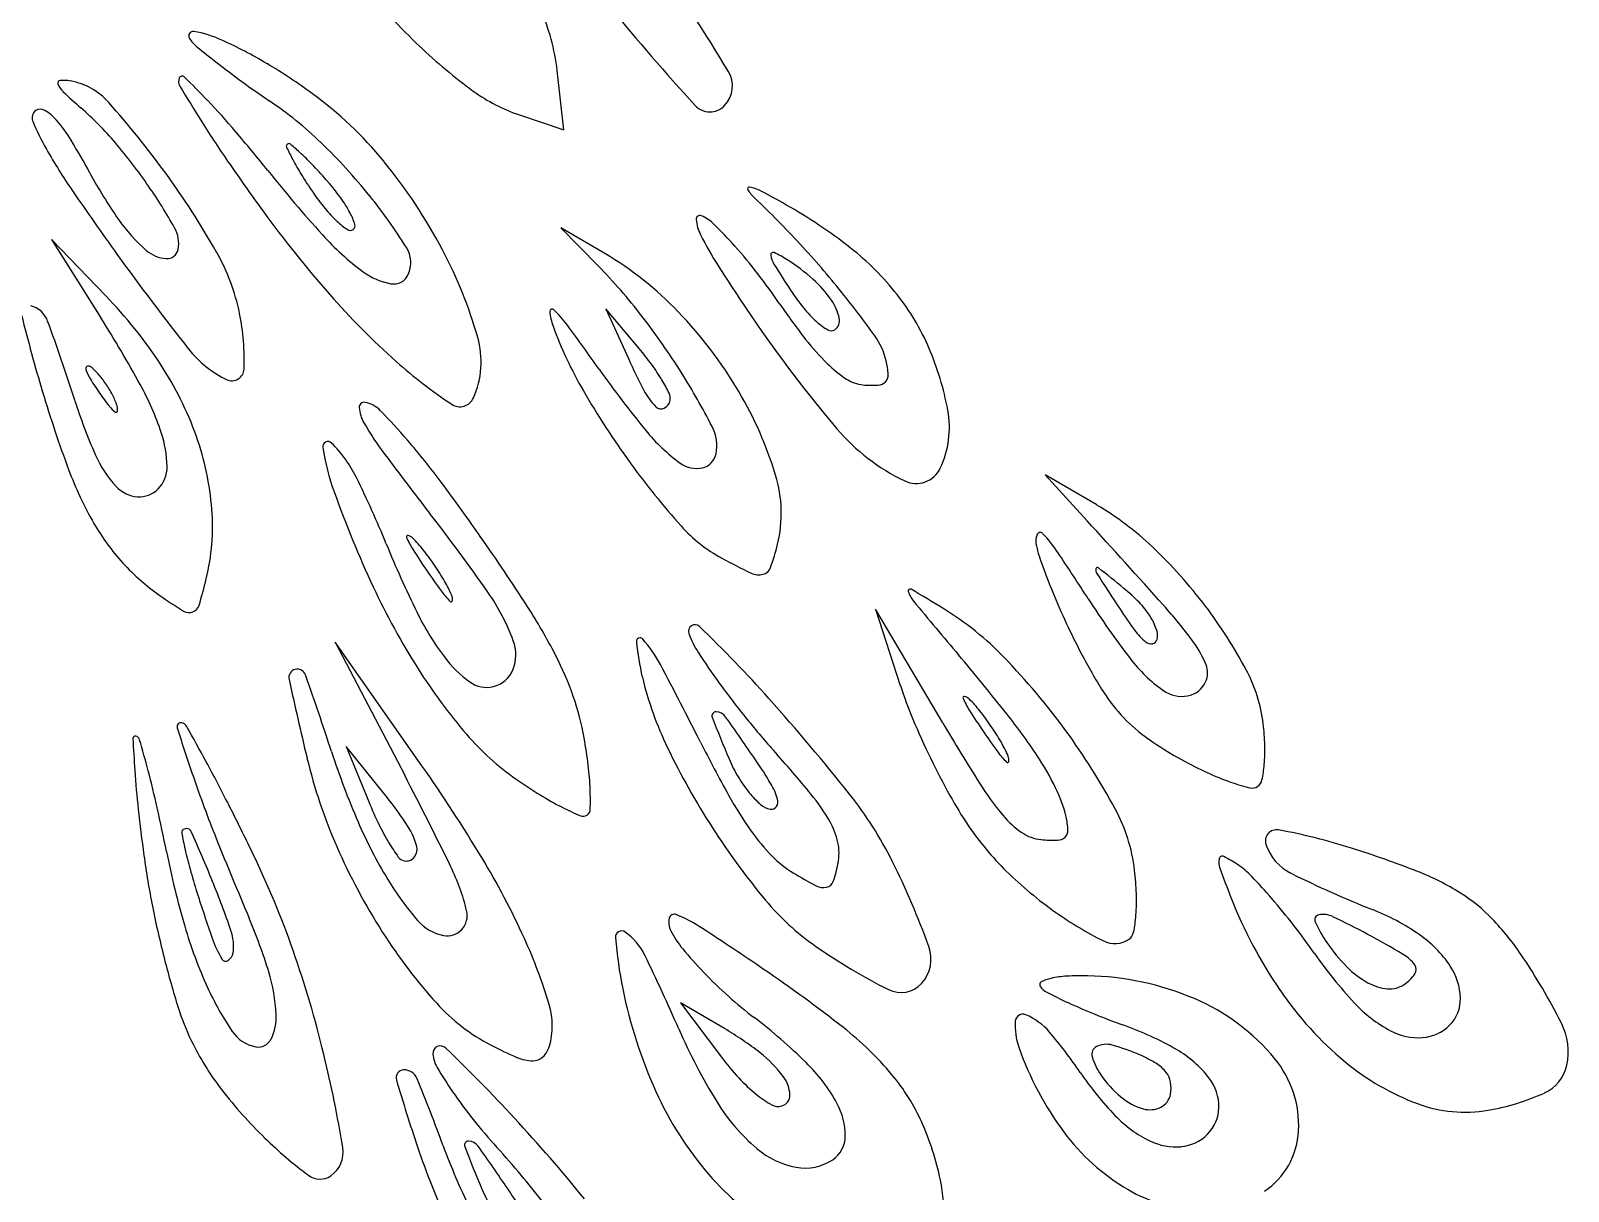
# Model space of a CAD drawing. Header units: millimetres. Extents: x 56222 to 3066687, y -650199 to -121287.
# Drawn here: x 141939.867 to 141944.103, y -185268.675 to -185265.478 of the extents above; entities that cross this region are included whole.
import ezdxf

# ---------------------------------------------------------------- set-up
doc = ezdxf.new("R2010")
doc.units = ezdxf.units.MM
doc.header["$MEASUREMENT"] = 0
doc.layers.add('$TD_AUDIT_GENERATED_(A0BDF17)', color=32, linetype='Continuous', lineweight=30)

msp = doc.modelspace()

# ---------------------------------------------------------------- linework, layer by layer
at = {"layer": '$TD_AUDIT_GENERATED_(A0BDF17)', "linetype": 'Continuous', "lineweight": 25, "ltscale": 2}
for p, q in [((141941.3357, -185265.7507, 0.5173), (141941.3172, -185265.5877, 0.5173)), ((141941.2133, -185265.7098, 0.5173), (141941.3357, -185265.7507, 0.5173)), ((141941.4486, -185266.0921, 0.5173), (141941.3276, -185266.0207, 0.5173)), ((141941.3276, -185266.0207, 0.5173), (141941.4302, -185266.1259, 0.5173)), ((141940.0737, -185266.2081, 0.5173), (141939.9243, -185266.0534, 0.5173)), ((141939.9243, -185266.0534, 0.5173), (141940.0599, -185266.2688, 0.5173)), ((141941.543, -185266.3533, 0.5173), (141941.4514, -185266.244, 0.5173)), ((141941.4514, -185266.244, 0.5173), (141941.5133, -185266.3814, 0.5173)), ((141942.8036, -185266.7847, 0.5173), (141942.6617, -185266.7019, 0.5173)), ((141942.6617, -185266.7019, 0.5173), (141942.7773, -185266.8283, 0.5173)), ((141942.3794, -185267.385, 0.5173), (141942.1944, -185267.0716, 0.5173)), ((141942.1944, -185267.0716, 0.5173), (141942.2625, -185267.2817, 0.5173)), ((141940.9445, -185267.503, 0.5173), (141940.7058, -185267.1625, 0.5173)), ((141940.7058, -185267.1625, 0.5173), (141940.8971, -185267.5295, 0.5173)), ((141940.8385, -185267.5774, 0.5173), (141940.7355, -185267.4501, 0.5173)), ((141940.7355, -185267.4501, 0.5173), (141940.799, -185267.6044, 0.5173)), ((141941.7781, -185268.2273, 0.5173), (141941.6571, -185268.1559, 0.5173)), ((141941.6571, -185268.1559, 0.5173), (141941.7699, -185268.3059, 0.5173))]:
    msp.add_line(p, q, dxfattribs=at)
for centre, radius, start, end in [((141935.9269, -185269.1378, 0.5173), 6.852, 31.18824, 34.28042), ((141942.2456, -185264.149, 0.5173), 1.8951, 219.6061, 226.38), ((141946.2734, -185261.4871, 0.5173), 6.2092, 219.20466, 222.52071), ((141940.744, -185265.6529, 0.5173), 0.5769, 6.4898, 24.027), ((141940.3144, -185265.4922, 0.5173), 0.0124, 79.5162, 214.2697), ((141940.2554, -185265.8107, 0.5173), 0.3364, 65.7732, 79.5162), ((141940.396, -185265.4366, 0.5173), 0.1112, 214.2696, 230.2384), ((141941.8142, -185263.7321, 0.5173), 2.3285, 230.2384, 231.9891), ((141939.8929, -185266.6163, 0.5173), 1.2197, 59.1757, 65.7732), ((141941.9491, -185264.4601, 0.5173), 1.4653, 226.3799, 233.9068), ((141941.802, -185263.7477, 0.5173), 2.3087, 231.9891, 234.1027), ((141939.704, -185266.9329, 0.5173), 1.5885, 53.7634, 59.1757), ((141939.9484, -185265.6221, 0.5173), 0.00708, 94.3317, 201.0377), ((141939.9951, -185265.6042, 0.5173), 0.0571, 201.0377, 226.592), ((141939.9564, -185265.7284, 0.5173), 0.1136, 79.7699, 94.3316), ((141939.9438, -185265.7984, 0.5173), 0.1848, 41.5986, 79.7701), ((141940.2984, -185265.6179, 0.5173), 0.0243, 155.9872, 210.9845), ((141940.284, -185265.6115, 0.5173), 0.00848, 45.6853, 155.9871), ((141938.4732, -185267.4661, 0.5173), 2.6005, 43.6879, 45.6852), ((141942.2881, -185263.0761, 0.5173), 3.1378, 234.1028, 235.7822), ((141941.7213, -185265.6302, 0.5173), 0.0787, 316.4983, 31.1882), ((141941.213, -185264.3166, 0.5173), 1.8295, 226.592, 228.6798), ((141945.2019, -185262.6734, 0.5173), 5.7439, 210.98457, 212.1385), ((141940.0069, -185266.5196, 0.5173), 1.0761, 39.3128, 53.7634), ((141941.3612, -185265.2666, 0.5173), 0.4673, 233.9067, 251.5482), ((141939.8943, -185265.718, 0.5173), 0.0239, 124.2697, 202.9425), ((141939.8939, -185265.7174, 0.5173), 0.0232, 58.8822, 124.2697), ((141939.8367, -185265.8123, 0.5173), 0.134, 40.9305, 58.8821), ((141939.379, -185266.4028, 0.5173), 0.9483, 40.4926, 48.6798), ((141938.1572, -185267.3845, 0.5173), 2.5738, 36.0292, 41.5986), ((141938.8681, -185267.0889, 0.5173), 2.0545, 40.4752, 43.6879), ((141939.9022, -185266.5845, 0.5173), 1.105, 46.2318, 55.7823), ((141941.738, -185265.6461, 0.5173), 0.0556, 222.5207, 316.4983), ((141940.5644, -185265.4344, 0.5173), 0.7516, 202.9425, 209.5015), ((141939.6325, -185265.9893, 0.5173), 0.4042, 31.2472, 40.9306), ((141943.094, -185263.9977, 0.5173), 3.2545, 212.1385, 214.5696), ((141938.1945, -185266.8619, 0.5173), 2.0863, 28.3771, 31.2472), ((141939.008, -185266.7195, 0.5173), 1.436, 34.4935, 40.4926), ((141937.0647, -185268.6278, 0.5173), 4.4251, 38.6652, 40.4752), ((141940.5776, -185265.7959, 0.5173), 0.00666, 124.2697, 205.2842), ((141940.578, -185265.7966, 0.5173), 0.00749, 49.5907, 124.2697), ((141939.9898, -185266.4875, 0.5173), 0.9149, 47.1322, 49.5908), ((141939.6208, -185266.8783, 0.5173), 1.5118, 38.6814, 46.2319), ((141941.2694, -185265.0355, 0.5173), 1.5616, 209.5016, 214.4493), ((141941.3298, -185265.4406, 0.5173), 0.8386, 205.2843, 207.9019), ((141941.202, -185265.5083, 0.5173), 0.6939, 207.9019, 211.8696), ((141940.1165, -185266.351, 0.5173), 0.7286, 43.2944, 47.1322), ((141941.2093, -185265.2333, 0.5173), 1.3403, 208.3771, 214.8028), ((141938.3788, -185267.2233, 0.5173), 2.2998, 29.5897, 36.0291), ((141945.2773, -185262.4932, 0.5173), 5.9059, 214.56968, 216.12581), ((141943.6174, -185263.3846, 0.5173), 3.967, 218.6652, 222.0238), ((141941.7663, -185265.1574, 0.5173), 1.3584, 211.8695, 214.2697), ((141939.6348, -185266.8049, 0.5173), 1.3906, 40.9285, 43.2945), ((141939.7012, -185266.77, 0.5173), 1.4712, 27.8821, 39.3128), ((141947.476, -185260.7779, 0.5173), 9.0881, 214.44931, 215.79368), ((141938.9111, -185266.7861, 0.5173), 1.5536, 29.5149, 34.4935), ((141940.1787, -185266.3333, 0.5173), 0.6706, 36.0539, 40.9285), ((141941.846, -185265.9132, 0.5173), 0.00469, 78.0015, 212.684), ((141941.9487, -185265.8473, 0.5173), 0.1268, 212.6843, 226.4106), ((141941.8208, -185266.0319, 0.5173), 0.126, 62.3237, 78.0016), ((141940.733, -185268.1059, 0.5173), 2.468, 60.5228, 62.3237), ((141941.1902, -185265.55, 0.5173), 0.6613, 214.2697, 219.203), ((141940.4482, -185266.1371, 0.5173), 0.3373, 27.9019, 36.0539), ((141939.6133, -185266.8842, 0.5173), 1.5214, 32.1245, 38.6815), ((141939.9373, -185267.9603, 0.5173), 2.7906, 42.7522, 46.4106), ((141941.2524, -185267.187, 0.5173), 1.4125, 51.8685, 60.5229), ((141940.4843, -185265.7373, 0.5173), 0.4573, 214.8028, 229.131), ((141943.1839, -185264.0211, 0.5173), 3.3143, 216.1258, 221.1998), ((141940.9496, -185265.7462, 0.5173), 0.3508, 219.203, 227.1323), ((141940.8716, -185265.8303, 0.5173), 0.2361, 227.1322, 235.9489), ((141940.5586, -185266.0786, 0.5173), 0.2123, 18.4114, 27.9019), ((141941.7104, -185265.9975, 0.5173), 0.0103, 67.1423, 185.6195), ((141941.819, -185265.9868, 0.5173), 0.1195, 185.6196, 206.5689), ((141941.6704, -185266.0922, 0.5173), 0.1132, 45.3042, 67.1423), ((141940.1864, -185266.0641, 0.5173), 0.0881, 349.2698, 29.5149), ((141941.2325, -185265.5338, 0.5173), 0.7566, 222.0239, 233.4856), ((141940.7473, -185266.0142, 0.5173), 0.0142, 235.9487, 304.2695), ((141940.7482, -185266.0155, 0.5173), 0.0125, 304.2696, 18.4113), ((141942.5433, -185265.6246, 0.5173), 0.9293, 206.5689, 212.7269), ((141940.8459, -185266.9255, 0.5173), 1.2854, 41.6257, 45.3042), ((141940.2466, -185266.012, 0.5173), 0.0941, 229.131, 266.1682), ((141940.2424, -185266.0747, 0.5173), 0.0312, 266.1683, 349.2696), ((141939.8769, -185266.3726, 0.5173), 0.5771, 11.5932, 29.5896), ((141940.8345, -185266.1174, 0.5173), 0.0793, 335.9871, 32.1246), ((141939.9051, -185266.6621, 0.5173), 1.2404, 15.8713, 27.8821), ((141940.728, -185267.0303, 0.5173), 1.4432, 37.7159, 41.6256), ((141941.912, -185266.0951, 0.5173), 0.0063, 65.5253, 186.2896), ((141941.7926, -185266.3575, 0.5173), 0.2946, 57.5236, 65.5253), ((141940.0478, -185267.8582, 0.5173), 2.6401, 38.9385, 42.7522), ((141941.6499, -185266.6806, 0.5173), 0.7687, 38.2221, 51.8685), ((141946.2006, -185261.6975, 0.5173), 7.5158, 215.79367, 218.29487), ((141940.2821, -185267.2457, 0.5173), 1.6038, 37.7379, 44.2857), ((141940.97, -185266.9028, 0.5173), 0.9414, 43.6933, 59.4463), ((141947.3506, -185262.5351, 0.5173), 6.6438, 212.72706, 214.16974), ((141941.966, -185266.0892, 0.5173), 0.0606, 186.2896, 211.7979), ((141944.8634, -185264.2929, 0.5173), 3.4697, 211.7979, 213.1959), ((141941.6511, -185266.5798, 0.5173), 0.558, 48.3675, 57.5236), ((141940.8911, -185265.9949, 0.5173), 0.1829, 233.4855, 260.0176), ((141940.867, -185266.1319, 0.5173), 0.0438, 260.0176, 335.9871), ((141940.44, -185267.253, 0.5173), 1.8072, 34.4129, 37.7158), ((141941.8136, -185266.397, 0.5173), 0.3135, 34.2697, 48.3675), ((141939.1466, -185267.1036, 0.5173), 1.2889, 33.2552, 44.0052), ((141942.2561, -185264.8334, 0.5173), 2.0812, 221.1997, 228.3898), ((141942.4664, -185265.8612, 0.5173), 0.6052, 213.196, 218.9693), ((141940.1324, -185267.7898, 0.5173), 2.5313, 35.5285, 38.9385), ((141941.7354, -185266.6133, 0.5173), 0.6599, 23.3326, 38.2221), ((141939.8506, -185266.3007, 0.5173), 0.0668, 20.1, 75.8393), ((141939.82, -185266.3843, 0.5173), 0.6351, 357.663, 11.5933), ((141941.303, -185266.251, 0.5173), 0.00617, 46.9092, 185.2759), ((141941.4577, -185266.2367, 0.5173), 0.1616, 185.2758, 199.9934), ((141941.095, -185266.4733, 0.5173), 0.3107, 36.2573, 46.9091), ((141940.7685, -185267.0953, 0.5173), 1.2202, 30.7241, 43.6932), ((141943.5579, -185265.1172, 0.5173), 1.972, 214.4129, 217.8921), ((141942.2474, -185266.0383, 0.5173), 0.3236, 218.9692, 228.1939), ((141941.9514, -185266.3031, 0.5173), 0.1468, 12.9793, 34.2697), ((141944.4609, -185265.1099, 0.5173), 4.7607, 193.9959, 196.6406), ((141934.6888, -185268.1897, 0.5173), 5.5634, 17.7299, 20.1), ((141936.9326, -185268.2379, 0.5173), 3.6956, 28.8777, 32.1956), ((141942.3522, -185265.9112, 0.5173), 1.1134, 199.9934, 210.14), ((141933.6303, -185271.9481, 0.5173), 9.5678, 35.36334, 36.25715), ((141940.0137, -185267.4534, 0.5173), 1.9431, 32.0679, 37.7379), ((141944.8459, -185264.2354, 0.5173), 3.6165, 214.1698, 220.2995), ((141942.1645, -185266.131, 0.5173), 0.1991, 228.194, 239.3219), ((141942.072, -185266.2869, 0.5173), 0.0179, 239.322, 304.2697), ((141942.0652, -185266.2769, 0.5173), 0.03, 304.2697, 12.9794), ((141940.8622, -185266.39, 0.5173), 0.2455, 335.9872, 15.8714), ((141942.518, -185265.9264, 0.5173), 0.6544, 217.8921, 225.8111), ((141942.0338, -185266.4321, 0.5173), 0.1949, 13.2761, 35.5285), ((141940.5368, -185266.1698, 0.5173), 0.2991, 218.2949, 244.1864), ((141942.914, -185265.7501, 0.5173), 1.5364, 204.2605, 207.9017), ((141940.9172, -185266.8779, 0.5173), 0.8166, 36.03, 39.9746), ((141942.0081, -185266.4382, 0.5173), 0.2213, 3.3088, 13.2761), ((141941.6095, -185266.6676, 0.5173), 0.7969, 10.4076, 23.3326), ((141940.0256, -185266.4095, 0.5173), 0.00731, 125.8557, 199.6641), ((141940.1494, -185266.3652, 0.5173), 0.1387, 199.664, 211.6785), ((141940.026, -185266.41, 0.5173), 0.00794, 56.2976, 125.8557), ((141939.9722, -185266.4906, 0.5173), 0.1048, 41.9284, 56.2976), ((141939.8439, -185266.6058, 0.5173), 0.2773, 34.9773, 41.9283), ((141939.4458, -185266.9074, 0.5173), 0.9311, 19.5383, 33.2552), ((141940.4211, -185266.4088, 0.5173), 0.0335, 244.1864, 357.6631), ((141941.7984, -185265.3487, 0.5173), 1.392, 228.3898, 236.3292), ((141944.0332, -185264.5651, 0.5173), 3.1887, 215.3633, 219.1766), ((141941.1223, -185266.7288, 0.5173), 0.563, 30.8178, 36.0301), ((141939.9555, -185267.4898, 0.5173), 2.0118, 27.2658, 32.0679), ((141942.3123, -185266.138, 0.5173), 0.3593, 225.8111, 236.5432), ((141942.2025, -185266.4269, 0.5173), 0.0266, 315.9809, 3.3089), ((141940.7083, -185266.0203, 0.5173), 0.7955, 211.6785, 214.9773), ((141939.8225, -185266.6208, 0.5173), 0.3035, 28.2167, 34.9772), ((141939.4713, -185266.8377, 0.5173), 0.7964, 18.5161, 28.8777), ((141943.3828, -185265.3128, 0.5173), 2.3051, 210.1401, 216.0276), ((141941.7219, -185266.3814, 0.5173), 0.1875, 207.9017, 225.0396), ((141941.1804, -185266.6941, 0.5173), 0.4954, 25.9917, 30.8178), ((141940.9188, -185267.006, 0.5173), 1.0453, 16.8876, 30.724), ((141942.1687, -185266.3553, 0.5173), 0.0988, 236.5433, 264.5795), ((141942.1871, -185266.1612, 0.5173), 0.2938, 264.5795, 272.7491), ((141942.1998, -185266.4243, 0.5173), 0.0304, 272.7491, 315.9809), ((141943.1859, -185265.491, 0.5173), 3.43, 196.6405, 200.4102), ((141941.4697, -185266.0217, 0.5173), 1.5557, 197.73, 203.6604), ((141940.7806, -185265.9698, 0.5173), 0.8837, 214.9774, 217.916), ((141940.1404, -185266.4684, 0.5173), 0.0723, 217.916, 236.2976), ((141939.8945, -185266.5822, 0.5173), 0.2218, 19.6639, 28.2167), ((141940.0544, -185266.5251, 0.5173), 0.0519, 359.7355, 19.6639), ((141940.7853, -185266.5154, 0.5173), 0.0137, 79.2697, 184.834), ((141940.773, -185266.5803, 0.5173), 0.0798, 44.4749, 79.2697), ((141941.0492, -185266.4733, 0.5173), 0.0407, 236.3291, 335.9871), ((141941.6033, -185266.5002, 0.5173), 0.0196, 225.0397, 297.1396), ((141941.5983, -185266.4905, 0.5173), 0.0305, 297.1396, 349.2697), ((141941.5981, -185266.4904, 0.5173), 0.0306, 349.2697, 25.9918), ((141940.1025, -185266.5253, 0.5173), 0.00388, 236.2979, 359.7357), ((141940.8713, -185266.5081, 0.5173), 0.1001, 184.8339, 210.2066), ((141939.6383, -185267.6943, 0.5173), 1.67, 40.6586, 44.4749), ((141942.1336, -185266.5713, 0.5173), 0.2641, 334.8543, 10.4076), ((141939.9276, -185266.6849, 0.5173), 0.3151, 1.117, 18.5161), ((141939.5883, -185266.8568, 0.5173), 0.7799, 4.4542, 19.5383), ((141941.5745, -185266.0987, 0.5173), 0.9138, 210.2066, 216.7831), ((141941.9527, -185266.2606, 0.5173), 0.5049, 219.1766, 234.0645), ((141941.6392, -185266.6221, 0.5173), 0.1177, 349.2697, 27.2658), ((141942.5169, -185266.2104, 0.5173), 0.5628, 220.2996, 244.5284), ((141940.6855, -185266.6242, 0.5173), 0.0144, 45.0911, 189.4922), ((141941.3766, -185266.5087, 0.5173), 0.7152, 189.4921, 199.6143), ((141940.4419, -185266.8686, 0.5173), 0.3595, 26.3582, 45.0911), ((141939.2612, -185268.0183, 0.5173), 2.1671, 36.7537, 40.6586), ((141940.3304, -185266.5209, 0.5173), 0.3118, 203.6604, 223.1827), ((141940.1574, -185266.6804, 0.5173), 0.0853, 315.1704, 1.1171), ((141949.3922, -185260.254, 0.5173), 10.6748, 216.78314, 217.869), ((141943.3426, -185265.3421, 0.5173), 2.2554, 216.0277, 221.7013), ((141941.7015, -185266.6072, 0.5173), 0.0768, 234.0646, 281.9247), ((141941.7073, -185266.635, 0.5173), 0.0483, 281.9248, 349.2697), ((141942.3064, -185266.6524, 0.5173), 0.0732, 244.5285, 334.8543), ((141940.8969, -185266.3427, 0.5173), 0.9876, 200.4102, 209.9348), ((141938.3097, -185267.9251, 0.5173), 2.7391, 22.1653, 26.3582), ((141936.5211, -185270.0647, 0.5173), 5.587, 34.8283, 36.7536), ((141941.572, -185266.8077, 0.5173), 0.3626, 346.4143, 16.8876), ((141940.1672, -185266.6741, 0.5173), 0.088, 223.1827, 265.957), ((141940.1662, -185266.6891, 0.5173), 0.0729, 265.9571, 315.1704), ((141943.4917, -185265.7549, 0.5173), 2.9605, 199.6143, 205.0905), ((141939.7534, -185266.8439, 0.5173), 0.6143, 346.4144, 4.4541), ((141936.7261, -185270.1033, 0.5173), 5.3702, 34.9719, 37.869), ((141942.3869, -185267.4988, 0.5173), 0.8267, 46.3728, 59.7339), ((141940.5795, -185266.5255, 0.5173), 0.6213, 209.9349, 222.4398), ((141941.9676, -185266.5672, 0.5173), 0.4138, 221.7013, 241.6141), ((141919.1375, -185288.4352, 0.5173), 32.0265, 41.8678, 42.42746), ((141943.6142, -185265.7641, 0.5173), 2.9888, 202.1653, 206.1098), ((141940.9055, -185266.8725, 0.5173), 0.00365, 77.5968, 203.3674), ((141941.127, -185266.7768, 0.5173), 0.2449, 203.3675, 212.4162), ((141940.9006, -185266.8947, 0.5173), 0.0264, 45.1718, 77.5969), ((141940.659, -185267.1378, 0.5173), 0.3692, 38.3687, 45.1718), ((141935.4966, -185270.7774, 0.5173), 6.8351, 32.91319, 34.8282), ((141941.3299, -185266.7492, 0.5173), 0.6117, 340.1516, 346.4143), ((141942.6736, -185266.8831, 0.5173), 0.0382, 151.8769, 191.5801), ((141943.0144, -185266.8133, 0.5173), 0.3862, 191.5801, 199.8575), ((141942.6479, -185266.8694, 0.5173), 0.00917, 43.3789, 151.8768), ((141942.3622, -185267.1395, 0.5173), 0.4024, 33.7976, 43.379), ((141942.7034, -185265.7757, 0.5173), 2.1123, 212.4163, 214.2696), ((141940.3787, -185267.3597, 0.5173), 0.7267, 34.2697, 38.3687), ((141942.6224, -185265.3554, 0.5173), 1.7912, 241.6141, 244.5252), ((141935.9565, -185271.4273, 0.5173), 8.1107, 32.71882, 33.79757), ((141942.006, -185267.8984, 0.5173), 1.3788, 37.2639, 46.3728), ((141940.5726, -185266.5318, 0.5173), 0.612, 222.4399, 235.0864), ((141942.7034, -185265.7757, 0.5173), 2.1123, 214.2697, 216.1231), ((141940.3787, -185267.3597, 0.5173), 0.7267, 30.1707, 34.2696), ((141941.8727, -185266.929, 0.5173), 0.0481, 244.5251, 284.0375), ((141941.8772, -185266.9467, 0.5173), 0.0299, 284.0375, 340.1516), ((141944.461, -185266.2909, 0.5173), 1.9242, 199.8574, 202.3744), ((141942.819, -185266.9637, 0.5173), 0.0178, 169.2697, 212.7341), ((141942.8056, -185266.9612, 0.5173), 0.00418, 51.4864, 169.2696), ((141962.3705, -185254.3955, 0.5173), 23.2604, 212.73394, 213.02317), ((141937.4555, -185273.6839, 0.5173), 8.596, 50.8842, 51.48649), ((141939.1149, -185266.6896, 0.5173), 1.2712, 342.9918, 346.4144), ((141942.6493, -185266.1494, 0.5173), 2.0304, 205.0906, 212.3555), ((141941.195, -185266.8766, 0.5173), 0.2449, 216.1231, 225.1718), ((141940.6878, -185267.1801, 0.5173), 0.3692, 23.3675, 30.1707), ((141942.2895, -185267.0216, 0.5173), 0.00545, 59.8158, 197.8457), ((141940.2107, -185270.5956, 0.5173), 4.1401, 58.3681, 59.816), ((141942.5812, -185267.3803, 0.5173), 0.4714, 43.9963, 50.8841), ((141941.0419, -185265.8595, 0.5173), 1.4319, 235.0865, 238.2289), ((141940.3039, -185267.0533, 0.5173), 0.0278, 289.5082, 342.9918), ((141941.0249, -185267.0477, 0.5173), 0.00365, 225.172, 350.9426), ((141941.0024, -185267.0441, 0.5173), 0.0264, 350.9424, 23.3676), ((141940.6463, -185267.3612, 0.5173), 0.5861, 20.2049, 34.9718), ((141939.9141, -185267.9182, 0.5173), 1.573, 27.2122, 32.9131), ((141942.3598, -185266.999, 0.5173), 0.0792, 197.8459, 219.8042), ((141973.1429, -185241.3476, 0.5173), 40.1491, 219.80416, 220.0801), ((141944.6921, -185266.1957, 0.5173), 2.1741, 202.3744, 204.8806), ((141944.8555, -185265.7101, 0.5173), 2.4666, 212.7188, 217.3876), ((141942.7383, -185267.2286, 0.5173), 0.2531, 33.0231, 43.9962), ((141941.9686, -185267.9732, 0.5173), 1.3678, 36.3508, 41.8678), ((141942.0816, -185267.8409, 0.5173), 1.2838, 27.9877, 37.2638), ((141940.3034, -185267.0518, 0.5173), 0.0294, 238.2288, 289.5081), ((141941.6265, -185266.7383, 0.5173), 0.7752, 206.1099, 216.8699), ((141941.9338, -185267.7984, 0.5173), 0.8547, 43.9589, 58.3681), ((141943.8079, -185266.4608, 0.5173), 1.1213, 213.023, 216.6454), ((141942.8127, -185267.1803, 0.5173), 0.1643, 19.4154, 33.0232), ((141941.6967, -185267.1326, 0.5173), 0.018, 46.2231, 200.2523), ((141941.9287, -185267.047, 0.5173), 0.2653, 200.2523, 213.0648), ((141939.2514, -185269.6846, 0.5173), 3.5524, 41.7791, 46.2231), ((141944.5182, -185266.2764, 0.5173), 1.9824, 204.8806, 207.5665), ((141943.0494, -185267.0251, 0.5173), 0.1759, 216.6454, 230.8843), ((141942.9144, -185267.1444, 0.5173), 0.0566, 349.2697, 19.4155), ((141941.0914, -185267.1974, 0.5173), 0.1118, 338.4132, 20.2048), ((141941.5455, -185267.1608, 0.5173), 0.0101, 41.7174, 185.7288), ((141942.2688, -185267.0882, 0.5173), 0.737, 185.7288, 193.3715), ((141941.2919, -185267.3869, 0.5173), 0.3498, 27.7615, 41.7175), ((141943.4067, -185266.0848, 0.5173), 2.0289, 213.0647, 215.9246), ((141942.9539, -185267.1425, 0.5173), 0.0246, 230.8841, 279.0675), ((141942.9555, -185267.1522, 0.5173), 0.0147, 279.0675, 349.2697), ((141942.8478, -185267.3261, 0.5173), 0.2761, 21.5182, 36.3508), ((141941.268, -185267.0072, 0.5173), 0.327, 216.8699, 234.1243), ((141940.5269, -185267.603, 0.5173), 0.8839, 19.2114, 27.2122), ((141928.8027, -185273.9609, 0.5173), 14.4636, 26.80532, 27.76147), ((141936.541, -185272.1476, 0.5173), 7.6875, 38.51623, 40.08015), ((141941.1572, -185268.5472, 0.5173), 1.9335, 36.131, 43.9589), ((141943.9854, -185266.5545, 0.5173), 1.3814, 207.5665, 212.5713), ((141943.2275, -185266.9543, 0.5173), 0.4176, 217.3875, 234.7545), ((141943.0481, -185267.2471, 0.5173), 0.0608, 335.9872, 21.5182), ((141940.6012, -185267.2601, 0.5173), 0.0233, 104.6504, 192.3091), ((141951.0621, -185264.9775, 0.5173), 10.7303, 192.30901, 193.49342), ((141940.6014, -185267.261, 0.5173), 0.0242, 19.2376, 104.6504), ((141930.4118, -185270.8169, 0.5173), 10.8165, 18.0601, 19.23763), ((141942.2559, -185266.3986, 0.5173), 1.5647, 212.3556, 220.5763), ((141941.1231, -185267.2075, 0.5173), 0.0798, 234.1242, 283.2761), ((141941.1237, -185267.2102, 0.5173), 0.077, 283.2761, 338.4131), ((141942.4806, -185267.0379, 0.5173), 0.9546, 193.3715, 205.8263), ((141943.6256, -185265.9262, 0.5173), 2.2992, 215.9246, 218.8594), ((141943.0426, -185267.2447, 0.5173), 0.0669, 279.7357, 335.9872), ((141942.8379, -185267.439, 0.5173), 0.4274, 6.9252, 27.9877), ((141940.6564, -185267.5579, 0.5173), 0.7468, 10.133, 19.2114), ((141937.4339, -185271.3085, 0.5173), 5.9896, 38.4767, 41.77923), ((141943.3723, -185266.9218, 0.5173), 1.1666, 197.9657, 202.8507), ((141942.4386, -185267.3155, 0.5173), 0.00365, 77.5968, 203.3674), ((141942.6601, -185267.2198, 0.5173), 0.2449, 203.3675, 212.4162), ((141942.4337, -185267.3378, 0.5173), 0.0264, 45.1718, 77.5969), ((141942.1921, -185267.5809, 0.5173), 0.3692, 38.3687, 45.1718), ((141943.2318, -185267.036, 0.5173), 0.4871, 212.5714, 223.4633), ((141943.0386, -185267.2215, 0.5173), 0.0904, 234.7544, 279.7358), ((141941.7544, -185267.3654, 0.5173), 0.0108, 88.1504, 201.0741), ((141941.7536, -185267.3885, 0.5173), 0.0339, 35.5484, 88.1503), ((141944.2365, -185266.2188, 0.5173), 2.1123, 212.4163, 214.2696), ((141941.9118, -185267.8028, 0.5173), 0.7267, 34.2697, 38.3687), ((141941.2732, -185268.3813, 0.5173), 1.6394, 33.5951, 38.5163), ((141940.2809, -185267.3953, 0.5173), 0.0109, 79.2697, 197.2652), ((141944.6102, -185266.0498, 0.5173), 4.5445, 197.2652, 199.0257), ((141940.2793, -185267.4039, 0.5173), 0.0196, 29.1172, 79.2697), ((141930.9997, -185272.5724, 0.5173), 10.6415, 28.51417, 29.11715), ((141945.2647, -185266.0127, 0.5173), 3.7728, 201.074, 202.9597), ((141936.5348, -185271.1178, 0.5173), 6.4483, 34.26966, 35.54848), ((141943.7756, -185265.8053, 0.5173), 2.4919, 218.8594, 221.6223), ((141944.3603, -185266.5054, 0.5173), 2.2389, 202.8507, 205.8498), ((141948.3012, -185263.8891, 0.5173), 6.8767, 210.55454, 212.17346), ((141941.9118, -185267.8028, 0.5173), 0.7267, 30.1707, 34.2696), ((141943.2, -185267.0661, 0.5173), 0.4433, 223.4633, 235.0023), ((141942.6, -185267.4679, 0.5173), 0.667, 1.8401, 6.9253), ((141940.1551, -185267.4281, 0.5173), 0.00666, 79.2696, 182.8589), ((141944.9592, -185267.1882, 0.5173), 4.8168, 182.8589, 183.9056), ((141940.1538, -185267.4351, 0.5173), 0.0137, 15.839, 79.2695), ((141935.0829, -185268.8737, 0.5173), 5.2847, 14.8793, 15.8391), ((141941.619, -185266.944, 0.5173), 0.7261, 220.5762, 235.1717), ((141940.0495, -185267.6664, 0.5173), 1.3633, 6.9157, 10.133), ((141945.385, -185265.5827, 0.5173), 4.1151, 206.8053, 209.1069), ((141944.2365, -185266.2188, 0.5173), 2.1123, 214.2697, 216.1231), ((141942.2208, -185267.6231, 0.5173), 0.3692, 23.3675, 30.1707), ((141941.2059, -185268.5117, 0.5173), 1.8733, 28.364, 36.1311), ((141943.5175, -185266.6127, 0.5173), 0.9968, 235.0023, 241.2986), ((141942.0463, -185267.141, 0.5173), 1.4586, 193.4934, 203.6256), ((141942.8578, -185266.7586, 0.5173), 2.2744, 198.0601, 203.2768), ((141943.4979, -185266.5455, 0.5173), 2.0848, 205.8263, 212.7716), ((141942.1695, -185267.324, 0.5173), 0.4113, 202.9597, 210.6757), ((141940.7341, -185268.2564, 0.5173), 1.3668, 30.9919, 34.2697), ((141938.6125, -185270.393, 0.5173), 4.415, 39.5579, 41.6223), ((141944.3415, -185266.5146, 0.5173), 2.2179, 205.8499, 208.8552), ((141942.7281, -185267.3197, 0.5173), 0.2449, 216.1231, 225.1718), ((141942.5355, -185267.4872, 0.5173), 0.0264, 350.9424, 23.3676), ((141941.9666, -185267.9207, 0.5173), 0.807, 26.2647, 33.5952), ((141943.5918, -185266.4768, 0.5173), 1.1517, 241.2986, 245.1655), ((141942.822, -185267.4607, 0.5173), 0.4449, 354.9527, 1.8401), ((141942.7052, -185267.3421, 0.5173), 2.5576, 183.9056, 186.2993), ((141937.6359, -185268.1954, 0.5173), 2.6431, 12.5992, 14.8793), ((141936.4158, -185269.63, 0.5173), 4.4778, 26.8372, 28.5141), ((141931.3733, -185272.4923, 0.5173), 10.7393, 26.01859, 27.52384), ((141937.3094, -185270.0514, 0.5173), 4.4394, 31.1335, 35.0329), ((141940.6079, -185267.5987, 0.5173), 0.8008, 2.1233, 6.9157), ((141942.558, -185267.4908, 0.5173), 0.00365, 225.172, 350.9426), ((141943.408, -185266.874, 0.5173), 0.7141, 245.1655, 250.6974), ((141942.915, -185267.469, 0.5173), 0.3515, 347.9705, 354.9527), ((141943.9316, -185266.2838, 0.5173), 3.8267, 199.0257, 201.7769), ((141942.0245, -185266.3612, 0.5173), 1.4361, 235.1717, 238.3416), ((141940.6129, -185267.5985, 0.5173), 0.7958, 358.2609, 2.1234), ((141942.1174, -185267.3549, 0.5173), 0.3507, 210.6758, 219.3718), ((141941.7475, -185267.6477, 0.5173), 0.1846, 16.6474, 30.992), ((141943.1531, -185267.1278, 0.5173), 0.7946, 212.1734, 220.0961), ((141942.3535, -185267.7297, 0.5173), 0.3755, 13.276, 26.2648), ((141943.3818, -185266.949, 0.5173), 0.6346, 250.6974, 255.6719), ((141943.2315, -185267.5373, 0.5173), 0.0274, 255.6719, 304.2696), ((141943.2308, -185267.5362, 0.5173), 0.0287, 304.2697, 347.9705), ((141933.0715, -185271.3221, 0.5173), 8.2258, 25.77345, 26.83709), ((141941.7537, -185267.2119, 0.5173), 1.0323, 202.3471, 205.9727), ((141939.9043, -185268.3334, 0.5173), 1.2018, 33.996, 38.9832), ((141941.7043, -185266.8805, 0.5173), 0.8261, 238.3417, 243.1378), ((141942.725, -185267.0637, 0.5173), 1.0706, 209.1069, 215.3712), ((141942.0573, -185267.4042, 0.5173), 0.273, 219.3719, 228.8233), ((141941.9147, -185267.5673, 0.5173), 0.0564, 228.8234, 259.2696), ((141941.9073, -185267.6062, 0.5173), 0.0168, 259.2697, 326.1464), ((141941.9009, -185267.6019, 0.5173), 0.0245, 326.1464, 16.6473), ((141941.6029, -185267.9228, 0.5173), 0.5363, 29.8088, 39.5578), ((141941.304, -185268.2326, 0.5173), 1.0461, 26.465, 38.4768), ((141943.3296, -185267.0722, 0.5173), 1.0625, 208.8552, 214.0664), ((141945.4079, -185267.0438, 0.5173), 5.2767, 186.2993, 187.6918), ((141935.3916, -185268.697, 0.5173), 4.9428, 11.172, 12.5991), ((141941.9356, -185267.1553, 0.5173), 1.2705, 203.2768, 211.3442), ((141941.7056, -185266.8779, 0.5173), 0.829, 243.1378, 246.9547), ((141941.3886, -185267.6231, 0.5173), 0.0192, 246.9547, 304.2697), ((141941.3879, -185267.622, 0.5173), 0.0205, 304.2697, 358.2608), ((141941.8928, -185267.7567, 0.5173), 0.2022, 12.0574, 29.8088), ((141942.7515, -185267.4659, 0.5173), 0.2696, 220.096, 235.176), ((141942.5153, -185267.6915, 0.5173), 0.2093, 2.9716, 13.276), ((141942.4363, -185267.8474, 0.5173), 0.475, 6.8242, 28.3641), ((141940.2915, -185267.6864, 0.5173), 0.00889, 124.2696, 190.7584), ((141941.7971, -185267.4003, 0.5173), 1.5414, 190.7584, 192.4823), ((141940.2954, -185267.6921, 0.5173), 0.0158, 23.9793, 124.2697), ((141936.2289, -185269.5009, 0.5173), 4.4664, 22.083, 23.9794), ((141941.4186, -185267.3752, 0.5173), 0.6595, 205.9727, 211.0444), ((141940.7114, -185267.7891, 0.5173), 0.2283, 16.9283, 33.9961), ((141943.4571, -185266.5718, 0.5173), 2.0363, 212.7715, 219.7226), ((141942.3211, -185267.3504, 0.5173), 0.5753, 215.3712, 224.2302), ((141943.1248, -185267.2106, 0.5173), 0.8153, 214.0664, 225.6154), ((141942.6605, -185267.5967, 0.5173), 0.1103, 235.176, 264.5795), ((141942.6948, -185267.6759, 0.5173), 0.0323, 271.1827, 312.4158), ((141942.7003, -185267.6819, 0.5173), 0.024, 312.4159, 2.9716), ((141943.2992, -185267.7104, 0.5173), 0.0309, 79.5583, 198.7882), ((141943.0064, -185269.2993, 0.5173), 1.6466, 72.3599, 79.5582), ((141942.5572, -185267.2818, 0.5173), 2.3612, 191.172, 196.311), ((141941.2979, -185267.5108, 0.5173), 1.0302, 192.4823, 195.6196), ((141950.1361, -185263.805, 0.5173), 10.508, 201.77694, 203.07158), ((141942.2814, -185267.0381, 0.5173), 1.7152, 203.6255, 212.5983), ((141941.3732, -185267.4025, 0.5173), 0.6065, 211.0444, 215.4937), ((141940.8962, -185267.7329, 0.5173), 0.0351, 322.2293, 16.9284), ((141941.9488, -185267.7448, 0.5173), 0.1449, 349.2697, 12.0574), ((141942.6873, -185267.3143, 0.5173), 0.3939, 264.5795, 271.1827), ((141943.4004, -185267.6759, 0.5173), 0.1379, 198.7883, 243.4596), ((141942.5782, -185270.6456, 0.5173), 3.0594, 68.7365, 72.3598), ((141942.4264, -185267.4464, 0.5173), 2.2681, 187.6918, 191.2869), ((141938.1643, -185268.863, 0.5173), 2.5704, 19.3383, 25.7735), ((141940.9005, -185267.7396, 0.5173), 0.0259, 215.4936, 259.2696), ((141940.9011, -185267.7366, 0.5173), 0.029, 259.2696, 322.2293), ((141940.4888, -185268.0427, 0.5173), 0.5957, 13.6515, 26.0186), ((141939.2631, -185268.8713, 0.5173), 2.157, 24.4425, 31.1334), ((141942.1216, -185267.5446, 0.5173), 0.2969, 224.2302, 238.7652), ((141941.7526, -185267.7076, 0.5173), 0.3446, 340.6754, 349.2697), ((141940.2229, -185268.7708, 0.5173), 2.2538, 19.966, 26.4651), ((141943.1868, -185267.7691, 0.5173), 0.047, 167.7873, 199.9435), ((141943.1496, -185267.761, 0.5173), 0.00886, 63.4934, 167.7873), ((141946.1027, -185266.7111, 0.5173), 3.1489, 199.9435, 201.5267), ((141943.0018, -185268.0574, 0.5173), 0.34, 55.7786, 63.4934), ((141943.062, -185267.9689, 0.5173), 0.2331, 43.6308, 55.7785), ((141942.1514, -185267.2722, 0.5173), 1.9164, 195.6197, 197.5911), ((141937.7638, -185268.8781, 0.5173), 2.81, 19.1315, 22.083), ((141941.5886, -185267.3666, 0.5173), 0.8643, 211.3442, 220.624), ((141942.534, -185266.8646, 0.5173), 1.0921, 238.7652, 242.5594), ((141942.0542, -185267.8134, 0.5173), 0.0249, 282.2021, 340.6754), ((141943.3356, -185266.9953, 0.5173), 1.1167, 225.6154, 234.7385), ((141942.1321, -185267.8838, 0.5173), 0.7813, 2.0183, 6.8243), ((141942.0455, -185268.938, 0.5173), 1.6374, 40.749, 43.6308), ((141944.6026, -185265.269, 0.5173), 2.8283, 243.4596, 248.4312), ((141943.4348, -185268.4444, 0.5173), 0.6973, 57.8742, 68.7364), ((141944.9022, -185266.4001, 0.5173), 4.8021, 197.5911, 199.1803), ((141942.0505, -185267.7958, 0.5173), 0.0429, 242.5595, 282.2022), ((141942.4001, -185267.8743, 0.5173), 0.5132, 355.4332, 2.0183), ((141944.3884, -185267.3872, 0.5173), 1.3061, 201.5267, 214.2283), ((141941.8761, -185269.0839, 0.5173), 1.861, 37.8157, 40.7491), ((141943.5603, -185268.2446, 0.5173), 0.4614, 43.8591, 57.8742), ((141942.9724, -185267.3375, 0.5173), 2.8248, 191.2869, 194.3365), ((141941.0122, -185267.9156, 0.5173), 0.0571, 317.5608, 13.6516), ((141941.6397, -185267.9265, 0.5173), 0.0144, 67.5645, 166.9567), ((141942.4276, -185267.4271, 0.5173), 0.6979, 219.7225, 235.1717), ((141943.2732, -185267.0835, 0.5173), 1.0086, 234.7384, 243.428), ((141943.3264, -185268.4976, 0.5173), 0.6434, 55.413, 68.4312), ((141941.4944, -185267.5928, 0.5173), 1.2538, 196.311, 204.5645), ((141939.1047, -185268.5039, 0.5173), 1.4825, 16.9832, 23.0716), ((141941.0275, -185267.8479, 0.5173), 0.125, 220.624, 259.2697), ((141941.0143, -185267.9175, 0.5173), 0.0542, 259.2697, 317.5608), ((141941.6748, -185267.9346, 0.5173), 0.0504, 166.9566, 207.5016), ((141941.4801, -185268.3132, 0.5173), 0.4328, 56.7798, 67.5645), ((141935.3627, -185277.6544, 0.5173), 11.5988, 55.78349, 56.77974), ((141942.4995, -185267.8823, 0.5173), 0.4135, 348.8959, 355.4332), ((141941.798, -185269.1445, 0.5173), 1.9599, 34.9941, 37.8157), ((141943.4181, -185267.9277, 0.5173), 0.0139, 101.6269, 204.987), ((141943.7694, -185267.764, 0.5173), 0.4014, 204.987, 214.2696), ((141943.4277, -185267.9741, 0.5173), 0.0612, 64.4799, 101.6269), ((141942.5363, -185269.8412, 0.5173), 2.1301, 61.6141, 64.4799), ((141943.3562, -185268.4408, 0.5173), 0.7445, 34.0647, 43.859), ((141940.6645, -185267.8741, 0.5173), 0.3154, 199.1803, 210.7795), ((141940.2964, -185267.9995, 0.5173), 0.1292, 351.5022, 19.1315), ((141942.0921, -185267.1592, 0.5173), 1.4905, 212.5983, 222.0449), ((141939.9132, -185268.5758, 0.5173), 1.4429, 16.711, 24.4425), ((141941.4948, -185267.9754, 0.5173), 0.0171, 54.4097, 184.9009), ((141942.7218, -185267.8701, 0.5173), 1.2487, 184.901, 191.4353), ((141941.406, -185268.0995, 0.5173), 0.1697, 25.8733, 54.4097), ((141941.8793, -185267.8282, 0.5173), 0.281, 207.5017, 219.6668), ((141942.8533, -185267.923, 0.5173), 0.07, 243.428, 304.2696), ((141942.8759, -185267.9562, 0.5173), 0.0298, 304.2697, 348.896), ((141943.8408, -185267.7154, 0.5173), 0.4879, 214.2697, 224.4495), ((141941.9451, -185270.9353, 0.5173), 3.3738, 59.6873, 61.614), ((141943.5066, -185268.2362, 0.5173), 0.3259, 33.7602, 55.413), ((141942.6951, -185267.4083, 0.5173), 2.5387, 194.3364, 197.4332), ((141940.4041, -185268.0293, 0.5173), 0.0123, 210.7795, 303.1027), ((141940.3943, -185268.0142, 0.5173), 0.0303, 303.1028, 351.5022), ((141937.7738, -185269, 0.5173), 2.9842, 13.5848, 19.3384), ((141936.5366, -185270.4611, 0.5173), 5.5816, 23.5843, 25.8734), ((141942.5598, -185267.2639, 0.5173), 1.165, 219.6668, 223.8956), ((141942.9843, -185266.627, 0.5173), 1.6726, 235.1717, 243.1841), ((141942.247, -185268.0355, 0.5173), 0.1002, 317.8434, 19.9661), ((141944.4586, -185267.282, 0.5173), 1.2879, 214.9941, 222.7405), ((141943.5946, -185268.114, 0.5173), 0.1057, 36.146, 59.6873), ((141942.5397, -185268.9928, 0.5173), 1.7301, 26.8207, 34.0646), ((141940.0611, -185268.2118, 0.5173), 0.4824, 2.9243, 16.9833), ((141942.673, -185267.155, 0.5173), 1.3221, 223.8956, 228.0413), ((141939.6439, -185271.3587, 0.5173), 3.9853, 51.85, 55.7835), ((141942.7634, -185268.8065, 0.5173), 0.7249, 88.8164, 93.3218), ((141943.6684, -185267.8846, 0.5173), 0.2462, 224.4496, 241.4277), ((141943.584, -185268.0086, 0.5173), 0.1177, 304.2697, 324.6566), ((141943.6626, -185268.0643, 0.5173), 0.0214, 324.6564, 36.146), ((141943.639, -185268.1477, 0.5173), 0.1667, 1.5687, 33.7602), ((141941.1112, -185267.768, 0.5173), 0.8325, 204.5645, 214.1182), ((141942.8029, -185267.8537, 0.5173), 1.3314, 191.4353, 204.2466), ((141942.2644, -185268.0512, 0.5173), 0.0768, 243.1841, 317.8434), ((141942.6548, -185268.1061, 0.5173), 0.00834, 118.0242, 214.2697), ((141942.6888, -185268.083, 0.5173), 0.0495, 214.2696, 242.75), ((141942.6998, -185268.1907, 0.5173), 0.1041, 102.5335, 118.0242), ((141942.7375, -185268.3605, 0.5173), 0.2781, 93.3219, 102.5335), ((141942.7619, -185268.878, 0.5173), 0.7964, 67.042, 88.8164), ((141944.0898, -185267.5904, 0.5173), 0.9448, 214.2283, 230.4183), ((141943.6186, -185267.9759, 0.5173), 0.1423, 241.4278, 264.5146), ((141943.6116, -185268.0491, 0.5173), 0.0687, 264.5146, 304.2697), ((141941.3782, -185267.803, 0.5173), 0.5291, 222.045, 242.5012), ((141941.0999, -185268.2195, 0.5173), 0.2039, 343.9598, 16.711), ((141942.5581, -185267.2828, 0.5173), 1.1502, 228.0414, 232.6434), ((141943.4155, -185266.6719, 0.5173), 1.6368, 242.75, 245.0251), ((141943.3644, -185266.7817, 0.5173), 1.5156, 245.025, 247.9965), ((141942.8465, -185268.6784, 0.5173), 0.5795, 39.4115, 67.0419), ((141943.7896, -185267.9001, 0.5173), 0.377, 222.7405, 242.0761), ((141943.7039, -185268.146, 0.5173), 0.1017, 315.0234, 1.5686), ((141940.9157, -185267.9671, 0.5173), 0.6736, 197.4331, 205.7412), ((141940.4015, -185268.1944, 0.5173), 0.1416, 334.0886, 2.9243), ((141940.9404, -185269.402, 0.5173), 1.5159, 45.5065, 52.6435), ((141942.7579, -185268.2192, 0.5173), 0.179, 176.0985, 199.2658), ((141942.6, -185268.2084, 0.5173), 0.0207, 67.6089, 176.0984), ((141942.5423, -185268.3484, 0.5173), 0.1722, 40.365, 67.6089), ((141943.6485, -185266.0787, 0.5173), 2.2738, 247.9965, 250.1891), ((141940.5055, -185268.1784, 0.5173), 0.1009, 214.1183, 259.2696), ((141943.1516, -185267.5732, 0.5173), 1.6363, 203.5844, 211.5107), ((141941.307, -185269.0258, 0.5173), 0.9271, 52.1072, 59.4601), ((141941.5478, -185268.9349, 0.5173), 0.9032, 40.0087, 51.8501), ((141941.6732, -185269.0872, 0.5173), 1.3129, 34.2697, 40.365), ((141942.5649, -185269.0867, 0.5173), 0.9235, 60.2454, 70.1891), ((141943.6897, -185268.0886, 0.5173), 0.1637, 242.076, 274.0093), ((141943.693, -185268.1351, 0.5173), 0.1171, 274.0093, 315.0234), ((141943.9266, -185268.2916, 0.5173), 0.176, 348.0154, 26.8208), ((141941.0009, -185267.9261, 0.5173), 0.7681, 205.7412, 217.6142), ((141940.4939, -185268.2393, 0.5173), 0.0388, 259.2697, 334.0885), ((141940.9957, -185268.2959, 0.5173), 0.0209, 46.1724, 185.037), ((141937.8525, -185271.5704, 0.5173), 4.5598, 42.7849, 46.1725), ((141941.6113, -185267.3552, 0.5173), 1.034, 242.5012, 246.9384), ((141941.2329, -185268.2578, 0.5173), 0.0654, 313.4902, 343.9599), ((141943.4175, -185267.9886, 0.5173), 0.8777, 199.2658, 216.542), ((141942.8138, -185268.2981, 0.5173), 0.0237, 116.8531, 196.119), ((141942.8302, -185268.3305, 0.5173), 0.06, 74.3552, 116.8531), ((141942.6918, -185268.8245, 0.5173), 0.573, 66.2548, 74.3551), ((141942.872, -185268.5495, 0.5173), 0.3047, 37.5163, 60.2454), ((141937.1851, -185269.1423, 0.5173), 3.5899, 9.4109, 13.5848), ((141941.0629, -185268.2899, 0.5173), 0.0883, 185.0372, 210.5822), ((141941.9914, -185267.7412, 0.5173), 1.1668, 210.5821, 214.4488), ((141941.2528, -185268.1973, 0.5173), 0.1187, 246.9383, 268.7485), ((141941.251, -185268.2769, 0.5173), 0.0391, 268.7486, 313.4903), ((141942.3647, -185267.8587, 0.5173), 0.7442, 216.939, 222.6816), ((141941.6675, -185268.5626, 0.5173), 0.3402, 36.57, 52.1072), ((141941.6606, -185268.669, 0.5173), 0.4883, 28.9022, 45.5065), ((141942.9549, -185268.2573, 0.5173), 0.1706, 196.119, 214.771), ((141942.7664, -185268.6549, 0.5173), 0.3877, 58.6481, 66.2549), ((141942.9162, -185268.409, 0.5173), 0.0998, 37.7809, 58.648), ((141943.0707, -185268.4942, 0.5173), 0.2894, 357.1041, 39.4115), ((141943.9304, -185267.7832, 0.5173), 0.6947, 230.4183, 249.497), ((141943.9923, -185268.3055, 0.5173), 0.1088, 294.2444, 348.0156), ((141940.8948, -185268.3624, 0.5173), 0.0212, 92.433, 196.3381), ((141945.5943, -185266.9847, 0.5173), 4.9186, 196.3381, 198.5964), ((141940.8955, -185268.38, 0.5173), 0.0389, 22.2682, 92.4329), ((141935.996, -185270.3863, 0.5173), 5.3332, 20.1362, 22.2683), ((141942.1493, -185268.0573, 0.5173), 0.4511, 222.6815, 231.0361), ((141941.8687, -185268.4134, 0.5173), 0.0896, 2.1477, 36.5699), ((141941.8119, -185268.7132, 0.5173), 0.5583, 24.1113, 40.0087), ((141943.5294, -185267.8224, 0.5173), 0.9333, 214.2696, 223.7117), ((141943.0755, -185268.1735, 0.5173), 0.3175, 214.771, 229.71), ((141942.9461, -185268.3858, 0.5173), 0.0619, 9.7461, 37.7809), ((141942.9143, -185268.3913, 0.5173), 0.0942, 349.2697, 9.7461), ((141943.012, -185268.442, 0.5173), 0.1281, 358.9426, 37.5163), ((141941.3847, -185267.6303, 0.5173), 1.2527, 217.6141, 225.8447), ((141942.1013, -185267.6658, 0.5173), 1.3002, 214.4488, 218.6238), ((141942.4449, -185268.015, 0.5173), 0.9387, 204.2465, 220.8941), ((141942.0643, -185268.1624, 0.5173), 0.316, 231.0361, 240.382), ((141941.9278, -185268.4111, 0.5173), 0.0305, 286.0666, 2.1476), ((141942.9761, -185268.2909, 0.5173), 0.1636, 229.71, 254.236), ((141942.9584, -185268.3996, 0.5173), 0.0494, 296.0718, 349.2697), ((141943.7727, -185267.8179, 0.5173), 0.6436, 279.7742, 294.2444), ((141942.2162, -185268.1467, 0.5173), 0.5391, 211.5108, 229.6462), ((141941.9262, -185268.4054, 0.5173), 0.0365, 240.382, 286.0667), ((141941.927, -185268.5218, 0.5173), 0.1839, 359.414, 28.9022), ((141942.9501, -185268.3827, 0.5173), 0.0682, 254.236, 296.0718), ((141943.0323, -185268.4424, 0.5173), 0.1078, 315.071, 358.9426), ((141943.8184, -185268.0829, 0.5173), 0.3748, 249.497, 279.7742), ((141942.4208, -185267.4105, 0.5173), 1.7091, 218.6239, 222.025), ((141937.9519, -185271.4784, 0.5173), 4.4243, 38.9586, 42.7849), ((141941.6206, -185268.7988, 0.5173), 0.768, 11.5932, 24.1114), ((141943.0961, -185268.2367, 0.5173), 0.3338, 223.7116, 244.0456), ((141941.3865, -185267.6284, 0.5173), 1.2553, 225.8446, 233.0418), ((141941.0726, -185268.5482, 0.5173), 0.0108, 88.1504, 201.0741), ((141941.0719, -185268.5712, 0.5173), 0.0339, 35.5484, 88.1503), ((141942.0316, -185268.5229, 0.5173), 0.0793, 304.2697, 359.414), ((141943.1918, -185268.1559, 0.5173), 0.5968, 216.5421, 239.6088), ((141943.0213, -185268.3904, 0.5173), 0.1629, 244.0456, 275.2445), ((141943.0254, -185268.4355, 0.5173), 0.1175, 275.2444, 315.071), ((141943.1453, -185268.498, 0.5173), 0.2147, 304.2697, 357.1041), ((141940.6493, -185268.5681, 0.5173), 0.0784, 304.2697, 9.4109), ((141942.7941, -185267.9269, 0.5173), 1.9641, 198.5963, 201.8903), ((141942.6425, -185267.9492, 0.5173), 1.746, 200.1362, 206.2027), ((141944.5829, -185267.1955, 0.5173), 3.7728, 201.074, 202.9597), ((141935.853, -185272.3005, 0.5173), 6.4483, 34.26966, 35.54848), ((141938.8606, -185270.619, 0.5173), 3.0836, 40.1461, 42.0249), ((141942.0195, -185268.3782, 0.5173), 0.2353, 229.6461, 259.2533), ((141942.0007, -185268.4775, 0.5173), 0.1343, 259.2533, 304.2697), ((141940.6636, -185268.5892, 0.5173), 0.0529, 233.0418, 304.2697), ((141939.4933, -185270.0853, 0.5173), 2.2558, 37.7711, 40.1461), ((141942.2952, -185268.1446, 0.5173), 0.7407, 220.8941, 239.8418), ((141943.3556, -185267.7013, 0.5173), 2.5693, 201.8903, 204.5836), ((141941.4877, -185268.5068, 0.5173), 0.4113, 202.9597, 210.6757), ((141940.0523, -185269.4392, 0.5173), 1.3668, 30.9919, 34.2697), ((141941.874, -185268.7468, 0.5173), 0.5092, 358.3797, 11.5932), ((141943.1003, -185268.3118, 0.5173), 0.416, 239.6089, 268.0611)]:
    msp.add_arc(centre, radius, start, end, dxfattribs=at)

doc.saveas('drawing.dxf')
